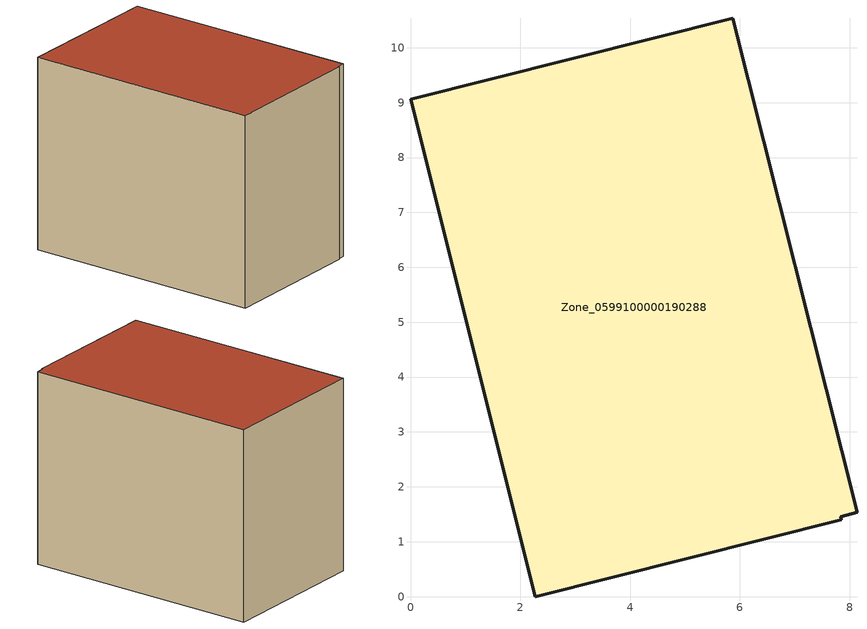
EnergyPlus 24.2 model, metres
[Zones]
Zone_0599100000190288
 floor ground (C_G): 8.13,1.53 7.84,1.46 7.85,1.4 2.28,0 0,9.06 5.87,10.54 z0
 wall outside (C_F): 8.13,1.53 5.87,10.54 0,9.06 2.28,0 7.85,1.4 7.84,1.46 8.13,1.53 z0:7.55
 roof outside (C_R): 7.84,1.46 8.13,1.53 5.87,10.54 0,9.06 2.28,0 7.85,1.4 z7.55
[BUILDING]
Pand.0599100000190288: North Axis=0; Terrain=City; Loads Convergence Tolerance Value=0.04; Temperature Convergence Tolerance Value=0.4; Solar Distribution=FullExterior; Maximum Number of Warmup Days=25; Minimum Number of Warmup Days=1
[Site:Location]
Rotterdam.The.Hague.AP_ZH_NLD Design_Conditions: Latitude=51.96; Longitude=4.45; Time Zone=1; Elevation=-4.5
[SITE:GROUNDTEMPERATURE:BUILDINGSURFACE]
18, 18, 18, 18, 18, 18, 18, 18, 18, 18, 18, 18
[MATERIAL] Thermal Absorptance=0.9; Solar Absorptance=0.7; Visible Absorptance=0.7
Name | Roughness | Thickness | Conductivity | Density | Specific Heat
G.TI.1965-1974 | MediumSmooth | 0.15 | 0.882353 | 540 | 1210
F.TI.1965-1974 | Rough | 0.3 | 0.697674 | 1920 | 840
R.TI.1965-1974 | MediumRough | 0.2 | 0.232558 | 1500 | 1000
[CONSTRUCTION]
C_G: G.TI.1965-1974
C_F: F.TI.1965-1974
C_R: R.TI.1965-1974
[ZONE]
Zone_0599100000190288: Type=1; Multiplier=1; Ceiling Height=Autocalculate; Volume=Autocalculate; Floor Area=autocalculate; Part of Total Floor Area=Yes
[ZONEINFILTRATION:DESIGNFLOWRATE]
Infil_Zone_0599100000190288: Zone or ZoneList or Space or SpaceList=Zone_0599100000190288; Schedule=AlwaysOn; Design Flow Rate Calculation Method=Flow/Area; Flow Rate per Floor Area=0.003; Constant Term Coefficient=1; Temperature Term Coefficient=0; Velocity Term Coefficient=0; Velocity Squared Term Coefficient=0
[HVACTEMPLATE:ZONE:IDEALLOADSAIRSYSTEM]
Zone_0599100000190288: Maximum Heating Supply Air Temperature=50; Minimum Cooling Supply Air Temperature=13; Maximum Heating Supply Air Humidity Ratio=0.0156; Minimum Cooling Supply Air Humidity Ratio=0.0077; Heating Limit=NoLimit; Cooling Limit=NoLimit; Dehumidification Control Type=ConstantSensibleHeatRatio; Cooling Sensible Heat Ratio=0.7; Dehumidification Setpoint=60; Humidification Control Type=None; Humidification Setpoint=30; Outdoor Air Method=None; Outdoor Air Flow Rate per Person=0.00944; Outdoor Air Flow Rate per Zone Floor Area=0; Outdoor Air Flow Rate per Zone=0; Demand Controlled Ventilation Type=None; Outdoor Air Economizer Type=NoEconomizer; Heat Recovery Type=None; Sensible Heat Recovery Effectiveness=0.7; Latent Heat Recovery Effectiveness=0.65
[ZONECONTROL:THERMOSTAT]
ThermostatControl_Zone_0599100000190288: Zone or ZoneList=Zone_0599100000190288; Control Type Schedule=DualSetpointControlType; Control 1=Thermostat_Zone_0599100000190288; Temperature Difference Between Cutout And Setpoint=0
[THERMOSTATSETPOINT:DUALSETPOINT]
Thermostat_Zone_0599100000190288: Heating Setpoint Temperature Schedule=HeatingSetpoint_Zone_0599100000190288; Cooling Setpoint Temperature Schedule=CoolingSetpoint_Zone_0599100000190288
[SCHEDULE:COMPACT]
HeatingSetpoint_Zone_0599100000190288: Through: 12/31, For: AllDays, Until: 24:00, 21
CoolingSetpoint_Zone_0599100000190288: Through: 12/31, For: AllDays, Until: 24:00, 24
DualSetpointControlType: Through: 12/31, For: AllDays, Until: 24:00, 4
AlwaysOn: Through: 12/31, For: AllDays, Until: 24:00, 1
